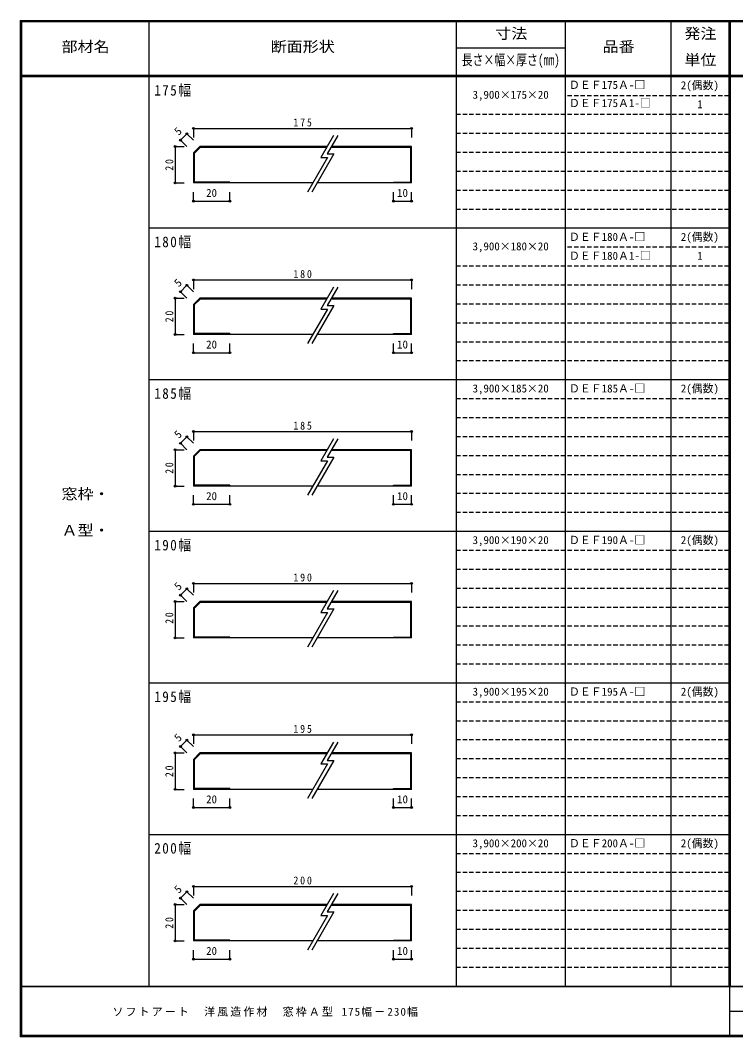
# Model space of a CAD drawing. Units: millimetres, scale not verified. Extents: x -400 to 380, y -287 to 278.
# Drawn here: x -400 to -7, y -280 to 278 of the extents above; entities that cross this region are included whole.
import ezdxf
from ezdxf.enums import TextEntityAlignment as Align

# ---------------------------------------------------------------- set-up
doc = ezdxf.new("R2010")
doc.units = ezdxf.units.MM
doc.header["$LTSCALE"] = 2
doc.header["$PDMODE"] = 32
doc.header["$PDSIZE"] = 1
doc.linetypes.add('DASHED1', pattern=[1.8, 1.2, -0.6])
for name, color, linetype in [('0-4', 3, 'Continuous'), ('0-A', 7, 'Continuous'), ('0-B', 7, 'Continuous'), ('F-1', 7, 'DASHED1'), ('F-A', 7, 'Continuous')]:
    doc.layers.add(name, color=color, linetype=linetype)
doc.styles.add('ＭＳ ゴシック', font='')
doc.styles.get('ＭＳ ゴシック').set_extended_font_data('MS Gothic')

msp = doc.modelspace()

# ---------------------------------------------------------------- linework, layer by layer
at = {"layer": '0-4'}
for p, q in [((-301.298, 208.958), (-304.833, 205.422)), ((-301.091, 208.458), (-304.333, 205.215)), ((-231.219, 208.958), (-301.298, 208.958)), ((-231.507, 208.458), (-301.091, 208.458)), ((-185.333, 208.458), (-229.198, 208.458)), ((-184.833, 208.958), (-228.909, 208.958)), ((-185.333, 189.458), (-185.333, 208.458)), ((-184.833, 188.958), (-184.833, 208.958)), ((-304.833, 205.422), (-304.833, 188.958)), ((-304.333, 205.215), (-304.333, 189.458)), ((-239.207, 188.958), (-304.833, 188.958)), ((-284.833, 189.458), (-304.333, 189.458)), ((-284.833, 189.458), (-284.833, 188.958)), ((-184.833, 188.958), (-236.897, 188.958)), ((-301.298, 125.624), (-304.833, 122.089)), ((-301.091, 125.124), (-304.333, 121.882)), ((-231.219, 125.624), (-301.298, 125.624)), ((-231.507, 125.124), (-301.091, 125.124)), ((-185.333, 125.124), (-229.198, 125.124)), ((-184.833, 125.624), (-228.909, 125.624)), ((-185.333, 106.124), (-185.333, 125.124)), ((-184.833, 105.624), (-184.833, 125.624)), ((-304.833, 122.089), (-304.833, 105.624)), ((-304.333, 121.882), (-304.333, 106.124)), ((-239.207, 105.624), (-304.833, 105.624)), ((-284.833, 106.124), (-304.333, 106.124)), ((-284.833, 106.124), (-284.833, 105.624)), ((-184.833, 105.624), (-236.897, 105.624)), ((-194.833, 106.124), (-185.333, 106.124)), ((-194.833, 105.624), (-194.833, 106.124)), ((-301.298, 42.291), (-304.833, 38.755)), ((-301.091, 41.791), (-304.333, 38.548)), ((-231.219, 42.291), (-301.298, 42.291)), ((-231.507, 41.791), (-301.091, 41.791)), ((-185.333, 41.791), (-229.198, 41.791)), ((-184.833, 42.291), (-228.909, 42.291)), ((-185.333, 22.791), (-185.333, 41.791)), ((-184.833, 22.291), (-184.833, 42.291)), ((-304.833, 38.755), (-304.833, 22.291)), ((-304.333, 38.548), (-304.333, 22.791)), ((-284.833, 22.791), (-304.333, 22.791)), ((-284.833, 22.791), (-284.833, 22.291)), ((-239.207, 22.291), (-304.833, 22.291)), ((-184.833, 22.291), (-236.897, 22.291)), ((-301.298, -41.157), (-304.833, -44.693)), ((-304.833, -44.693), (-304.833, -61.157)), ((-301.091, -41.657), (-304.333, -44.9)), ((-231.219, -41.157), (-301.298, -41.157)), ((-231.507, -41.657), (-301.091, -41.657)), ((-185.333, -41.657), (-229.198, -41.657)), ((-184.833, -41.157), (-228.909, -41.157)), ((-185.333, -60.657), (-185.333, -41.657)), ((-184.833, -61.157), (-184.833, -41.157)), ((-304.333, -44.9), (-304.333, -60.657)), ((-239.207, -61.157), (-304.833, -61.157)), ((-284.833, -60.657), (-304.333, -60.657)), ((-284.833, -60.657), (-284.833, -61.157)), ((-184.833, -61.157), (-236.897, -61.157)), ((-301.298, -124.376), (-304.833, -127.911)), ((-304.833, -127.911), (-304.833, -144.376)), ((-301.091, -124.876), (-304.333, -128.118)), ((-304.333, -128.118), (-304.333, -143.876)), ((-231.219, -124.376), (-301.298, -124.376)), ((-231.507, -124.876), (-301.091, -124.876)), ((-185.333, -124.876), (-229.198, -124.876)), ((-184.833, -124.376), (-228.909, -124.376)), ((-185.333, -143.876), (-185.333, -124.876)), ((-184.833, -144.376), (-184.833, -124.376)), ((-239.207, -144.376), (-304.833, -144.376)), ((-284.833, -143.876), (-304.333, -143.876)), ((-284.833, -143.876), (-284.833, -144.376)), ((-184.833, -144.376), (-236.897, -144.376)), ((-301.298, -207.709), (-304.833, -211.245)), ((-304.833, -211.245), (-304.833, -227.709)), ((-301.091, -208.209), (-304.333, -211.452)), ((-304.333, -211.452), (-304.333, -227.209)), ((-231.219, -207.709), (-301.298, -207.709)), ((-231.507, -208.209), (-301.091, -208.209)), ((-185.333, -208.209), (-229.198, -208.209)), ((-184.833, -207.709), (-228.909, -207.709)), ((-185.333, -227.209), (-185.333, -208.209)), ((-184.833, -227.709), (-184.833, -207.709)), ((-239.207, -227.709), (-304.833, -227.709)), ((-284.833, -227.209), (-304.333, -227.209)), ((-284.833, -227.209), (-284.833, -227.709)), ((-184.833, -227.709), (-236.897, -227.709)), ((-194.833, -227.209), (-185.333, -227.209)), ((-194.833, -227.709), (-194.833, -227.209))]:
    msp.add_line(p, q, dxfattribs=at)
for points in [[(-194.833, 188.958), (-194.833, 189.458), (-185.333, 189.458)], [(-194.833, 22.291), (-194.833, 22.791), (-185.333, 22.791)], [(-194.833, -61.157), (-194.833, -60.657), (-185.333, -60.657)], [(-194.833, -144.376), (-194.833, -143.876), (-185.333, -143.876)]]:
    msp.add_lwpolyline(points, dxfattribs=at)
at = {"layer": '0-A'}
for p, q in [((-227.755, 214.958), (-234.717, 202.899)), ((-225.445, 214.958), (-231.253, 204.899)), ((-231.158, 202.899), (-242.093, 183.958)), ((-227.694, 204.899), (-239.784, 183.958)), ((-234.717, 202.899), (-231.158, 202.899)), ((-231.253, 204.899), (-227.694, 204.899)), ((-227.755, 131.624), (-234.717, 119.565)), ((-225.445, 131.624), (-231.253, 121.565)), ((-231.158, 119.565), (-242.093, 100.624)), ((-227.694, 121.565), (-239.784, 100.624)), ((-234.717, 119.565), (-231.158, 119.565)), ((-231.253, 121.565), (-227.694, 121.565)), ((-227.755, 48.291), (-234.717, 36.232)), ((-225.445, 48.291), (-231.253, 38.232)), ((-231.158, 36.232), (-242.093, 17.291)), ((-227.694, 38.232), (-239.784, 17.291)), ((-234.717, 36.232), (-231.158, 36.232)), ((-231.253, 38.232), (-227.694, 38.232)), ((-227.755, -35.157), (-234.717, -47.216)), ((-225.445, -35.157), (-231.253, -45.216)), ((-231.158, -47.216), (-242.093, -66.157)), ((-227.694, -45.216), (-239.784, -66.157)), ((-234.717, -47.216), (-231.158, -47.216)), ((-231.253, -45.216), (-227.694, -45.216)), ((-227.755, -118.376), (-234.717, -130.435)), ((-225.445, -118.376), (-231.253, -128.435)), ((-227.694, -128.435), (-239.784, -149.376)), ((-231.253, -128.435), (-227.694, -128.435)), ((-231.158, -130.435), (-242.093, -149.376)), ((-234.717, -130.435), (-231.158, -130.435)), ((-227.755, -201.709), (-234.717, -213.768)), ((-225.445, -201.709), (-231.253, -211.768)), ((-227.694, -211.768), (-239.784, -232.709)), ((-231.253, -211.768), (-227.694, -211.768)), ((-231.158, -213.768), (-242.093, -232.709)), ((-234.717, -213.768), (-231.158, -213.768))]:
    msp.add_line(p, q, dxfattribs=at)
at = {"layer": '0-B', "color": 4}
for p, q in [((-304.833, 218.958), (-304.833, 213.958)), ((-304.833, 218.958), (-184.833, 218.958)), ((-184.833, 218.958), (-184.833, 213.958)), ((-308.369, 216.029), (-311.904, 212.493)), ((-311.904, 212.493), (-308.369, 208.958)), ((-308.369, 216.029), (-304.833, 212.493)), ((-314.833, 208.958), (-314.833, 188.958)), ((-314.833, 208.958), (-309.833, 208.958)), ((-314.833, 188.958), (-309.833, 188.958)), ((-304.833, 178.958), (-304.833, 183.958)), ((-304.833, 178.958), (-284.833, 178.958)), ((-284.833, 178.958), (-284.833, 183.958)), ((-194.833, 178.958), (-194.833, 183.958)), ((-194.833, 178.958), (-184.833, 178.958)), ((-184.833, 178.958), (-184.833, 183.958)), ((-304.833, 135.624), (-304.833, 130.624)), ((-304.833, 135.624), (-184.833, 135.624)), ((-184.833, 135.624), (-184.833, 130.624)), ((-308.369, 132.695), (-311.904, 129.16)), ((-311.904, 129.16), (-308.369, 125.624)), ((-308.369, 132.695), (-304.833, 129.16)), ((-314.833, 125.624), (-314.833, 105.624)), ((-314.833, 125.624), (-309.833, 125.624)), ((-314.833, 105.624), (-309.833, 105.624)), ((-304.833, 95.624), (-304.833, 100.624)), ((-284.833, 95.624), (-284.833, 100.624)), ((-194.833, 95.624), (-194.833, 100.624)), ((-184.833, 95.624), (-184.833, 100.624)), ((-304.833, 95.624), (-284.833, 95.624)), ((-194.833, 95.624), (-184.833, 95.624)), ((-304.833, 52.291), (-304.833, 47.291)), ((-304.833, 52.291), (-184.833, 52.291)), ((-184.833, 52.291), (-184.833, 47.291)), ((-308.369, 49.362), (-311.904, 45.826)), ((-311.904, 45.826), (-308.369, 42.291)), ((-308.369, 49.362), (-304.833, 45.826)), ((-314.833, 42.291), (-314.833, 22.291)), ((-314.833, 42.291), (-309.833, 42.291)), ((-314.833, 22.291), (-309.833, 22.291)), ((-304.833, 12.291), (-304.833, 17.291)), ((-284.833, 12.291), (-284.833, 17.291)), ((-194.833, 12.291), (-194.833, 17.291)), ((-184.833, 12.291), (-184.833, 17.291)), ((-304.833, 12.291), (-284.833, 12.291)), ((-194.833, 12.291), (-184.833, 12.291)), ((-304.833, -31.157), (-304.833, -36.157)), ((-304.833, -31.157), (-184.833, -31.157)), ((-184.833, -31.157), (-184.833, -36.157)), ((-308.369, -34.086), (-311.904, -37.622)), ((-311.904, -37.622), (-308.369, -41.157)), ((-308.369, -34.086), (-304.833, -37.622)), ((-314.833, -41.157), (-314.833, -61.157)), ((-314.833, -41.157), (-309.833, -41.157)), ((-314.833, -61.157), (-309.833, -61.157)), ((-308.369, -117.305), (-311.904, -120.84)), ((-308.369, -117.305), (-304.833, -120.84)), ((-304.833, -114.376), (-304.833, -119.376)), ((-304.833, -114.376), (-184.833, -114.376)), ((-184.833, -114.376), (-184.833, -119.376)), ((-311.904, -120.84), (-308.369, -124.376)), ((-314.833, -124.376), (-314.833, -144.376)), ((-314.833, -124.376), (-309.833, -124.376)), ((-314.833, -144.376), (-309.833, -144.376)), ((-304.833, -154.376), (-304.833, -149.376)), ((-284.833, -154.376), (-284.833, -149.376)), ((-194.833, -154.376), (-194.833, -149.376)), ((-184.833, -154.376), (-184.833, -149.376)), ((-304.833, -154.376), (-284.833, -154.376)), ((-194.833, -154.376), (-184.833, -154.376)), ((-308.369, -200.638), (-311.904, -204.174)), ((-308.369, -200.638), (-304.833, -204.174)), ((-304.833, -197.709), (-304.833, -202.709)), ((-304.833, -197.709), (-184.833, -197.709)), ((-184.833, -197.709), (-184.833, -202.709)), ((-311.904, -204.174), (-308.369, -207.709)), ((-314.833, -207.709), (-314.833, -227.709)), ((-314.833, -207.709), (-309.833, -207.709)), ((-314.833, -227.709), (-309.833, -227.709)), ((-304.833, -237.709), (-304.833, -232.709)), ((-284.833, -237.709), (-284.833, -232.709)), ((-194.833, -237.709), (-194.833, -232.709)), ((-184.833, -237.709), (-184.833, -232.709)), ((-304.833, -237.709), (-284.833, -237.709)), ((-194.833, -237.709), (-184.833, -237.709))]:
    msp.add_line(p, q, dxfattribs=at)
at = {"layer": '0-B'}
for p in [(-304.833, 218.958), (-184.833, 218.958), (-311.904, 212.493), (-308.369, 216.029), (-314.833, 208.958), (-314.833, 188.958), (-304.833, 178.958), (-284.833, 178.958), (-194.833, 178.958), (-184.833, 178.958), (-304.833, 135.624), (-184.833, 135.624), (-311.904, 129.16), (-308.369, 132.695), (-314.833, 125.624), (-314.833, 105.624), (-304.833, 95.624), (-284.833, 95.624), (-194.833, 95.624), (-184.833, 95.624), (-304.833, 52.291), (-184.833, 52.291), (-311.904, 45.826), (-308.369, 49.362), (-314.833, 42.291), (-314.833, 22.291), (-304.833, 12.291), (-284.833, 12.291), (-194.833, 12.291), (-184.833, 12.291), (-304.833, -31.157), (-184.833, -31.157), (-311.904, -37.622), (-308.369, -34.086), (-314.833, -41.157), (-314.833, -61.157), (-308.369, -117.305), (-304.833, -114.376), (-184.833, -114.376), (-311.904, -120.84), (-314.833, -124.376), (-314.833, -144.376), (-304.833, -154.376), (-284.833, -154.376), (-194.833, -154.376), (-184.833, -154.376), (-308.369, -200.638), (-304.833, -197.709), (-184.833, -197.709), (-311.904, -204.174), (-314.833, -207.709), (-314.833, -227.709), (-304.833, -237.709), (-284.833, -237.709), (-194.833, -237.709), (-184.833, -237.709)]:
    msp.add_point(p, dxfattribs=at)
at = {"layer": 'F-1', "color": 6, "linetype": 'Continuous'}
for p, q in [((-400, 278.333), (-400, -280.333)), ((-400, 278), (380, 278)), ((-400, 277.667), (380, 277.667)), ((-399.667, 278.333), (-399.667, -280.333)), ((-399.333, 278.333), (-399.333, -280.333)), ((-10.333, 278.337), (-10.333, -253)), ((-10, 278.333), (-10, -253)), ((-9.667, 278.337), (-9.667, -253)), ((380, 248), (-400, 248)), ((380, 247.333), (-400, 247.333)), ((380, -252.667), (-400, -252.667)), ((380, -253), (-400, -253)), ((-10, -253), (-10, -279.667)), ((-10, -266.333), (379.333, -266.334)), ((380, -279.667), (-400, -279.667)), ((380, -280), (-400, -280)), ((380, -280.333), (-400, -280.333))]:
    msp.add_line(p, q, dxfattribs=at)
at = {"layer": 'F-1', "linetype": 'Continuous'}
for p, q in [((-329.333, 278.333), (-329.333, -252.667)), ((-160.333, 278.337), (-160.333, -253)), ((-100.333, 278.337), (-100.333, -253)), ((-42.333, 278.337), (-42.333, -253)), ((-160.333, 263.167), (-100.333, 263.167)), ((-9.667, 164), (-329.333, 164)), ((-9.667, 80.667), (-329.333, 80.667)), ((-9.667, -2.667), (-329.333, -2.667)), ((-9.667, -86), (-329.333, -86)), ((-9.667, -169.333), (-329.333, -169.333))]:
    msp.add_line(p, q, dxfattribs=at)
at = {"layer": 'F-1'}
for p, q in [((-10.333, 236.917), (-100.333, 236.917)), ((-10.333, 226.5), (-160.333, 226.5)), ((-10.333, 216.083), (-160.333, 216.083)), ((-10.333, 205.667), (-160.333, 205.667)), ((-10.333, 195.25), (-160.333, 195.25)), ((-10.333, 184.833), (-160.333, 184.833)), ((-10.333, 174.417), (-160.333, 174.417)), ((-10.333, 153.583), (-100.333, 153.583)), ((-10.333, 143.167), (-160.333, 143.167)), ((-10.333, 132.75), (-160.333, 132.75)), ((-10.333, 122.333), (-160.333, 122.333)), ((-10.333, 111.917), (-160.333, 111.917)), ((-10.333, 101.5), (-160.333, 101.5)), ((-10.333, 91.083), (-160.333, 91.083)), ((-10.333, 70.25), (-160.333, 70.25)), ((-10.333, 59.833), (-160.333, 59.833)), ((-10.333, 49.417), (-160.333, 49.417)), ((-10.333, 39), (-160.333, 39)), ((-10.333, 28.583), (-160.333, 28.583)), ((-10.333, 18.167), (-160.333, 18.167)), ((-10.333, 7.75), (-160.333, 7.75)), ((-10.333, -13.083), (-160.333, -13.083)), ((-10.333, -23.5), (-160.333, -23.5)), ((-10.333, -33.917), (-160.333, -33.917)), ((-10.333, -44.333), (-160.333, -44.333)), ((-10.333, -54.75), (-160.333, -54.75)), ((-10.333, -65.167), (-160.333, -65.167)), ((-10.333, -75.583), (-160.333, -75.583)), ((-10.333, -96.417), (-160.333, -96.417)), ((-10.333, -106.833), (-160.333, -106.833)), ((-10.333, -117.25), (-160.333, -117.25)), ((-10.333, -127.667), (-160.333, -127.667)), ((-10.333, -138.083), (-160.333, -138.083)), ((-10.333, -148.5), (-160.333, -148.5)), ((-10.333, -158.917), (-160.333, -158.917)), ((-10.333, -179.75), (-160.333, -179.75)), ((-10.333, -190.167), (-160.333, -190.167)), ((-10.333, -200.583), (-160.333, -200.583)), ((-10.333, -211), (-160.333, -211)), ((-10.333, -221.417), (-160.333, -221.417)), ((-10.333, -231.833), (-160.333, -231.833)), ((-10.333, -242.25), (-160.333, -242.25))]:
    msp.add_line(p, q, dxfattribs=at)
at = {"layer": 'F-1', "color": 6, "linetype": 'Continuous'}
msp.add_lwpolyline([(-400, 278.333), (380, 278.333), (380, -280.333)], dxfattribs=at)

# ---------------------------------------------------------------- texts
at = {"layer": '0-A', "style": 'ＭＳ ゴシック'}
for s, p in [('ＤＥＦ175Ａ-□', (-98.333, 239.333)), ('2(偶数)', (-36.833, 239.125)), ('3,900×175×20', (-151.333, 233.917)), ('ＤＥＦ175Ａ1-□', (-98.333, 229.333)), ('1', (-27.833, 228.708)), ('2(偶数)', (-36.833, 155.792)), ('ＤＥＦ180Ａ-□', (-98.333, 155.792)), ('3,900×180×20', (-151.333, 150.583)), ('ＤＥＦ180Ａ1-□', (-98.333, 145.375)), ('1', (-27.833, 145.375)), ('ＤＥＦ185Ａ-□', (-98.333, 72.458)), ('2(偶数)', (-36.833, 72.458)), ('3,900×185×20', (-151.333, 72.458)), ('3,900×190×20', (-151.333, -10.875)), ('ＤＥＦ190Ａ-□', (-98.333, -10.875)), ('2(偶数)', (-36.833, -10.875)), ('3,900×195×20', (-151.333, -94.208)), ('ＤＥＦ195Ａ-□', (-98.333, -94.208)), ('2(偶数)', (-36.833, -94.208)), ('3,900×200×20', (-151.333, -177.542)), ('ＤＥＦ200Ａ-□', (-98.333, -177.542)), ('2(偶数)', (-36.833, -177.542))]:
    msp.add_text(s, height=4.399, dxfattribs=at).set_placement(p, align=Align.BOTTOM_LEFT)
at = {"layer": '0-A', "style": 'ＭＳ ゴシック', "width": 1.1}
for s, p in [('窓枠・', (-377.333, 13.333)), ('Ａ型・', (-377.333, -6.667))]:
    msp.add_text(s, height=5.865, dxfattribs=at).set_placement(p, align=Align.BOTTOM_LEFT)
at = {"layer": '0-A', "char_height": 5.865, "attachment_point": 7, "style": 'ＭＳ ゴシック'}
for s, insert in [('\\T1.22;\\W0.9;175幅', (-326.333, 236.333)), ('\\T1.22;\\W0.9;180幅', (-326.333, 153)), ('\\T1.22;\\W0.9;185幅', (-326.333, 69.667)), ('\\T1.22;\\W0.9;190幅', (-326.333, -13.667)), ('\\T1.22;\\W0.9;195幅', (-326.333, -97)), ('\\T1.22;\\W0.9;200幅', (-326.333, -180.333))]:
    msp.add_mtext(s, dxfattribs=dict(at, insert=insert))
at = {"layer": '0-B', "style": 'ＭＳ ゴシック'}
for p in [(-311.904, 213.907), (-311.904, 130.574), (-311.904, 47.241), (-311.904, -36.208), (-311.904, -119.426), (-311.904, -202.759)]:
    msp.add_text('5', height=4.399, rotation=45, dxfattribs=at).set_placement(p, align=Align.BOTTOM_LEFT)
for s, p in [('20', (-297.833, 179.958)), ('10', (-192.833, 179.958)), ('20', (-297.833, 96.624)), ('10', (-192.833, 96.624)), ('20', (-297.833, 13.291)), ('10', (-192.833, 13.291)), ('20', (-297.833, -153.376)), ('10', (-192.833, -153.376)), ('20', (-297.833, -236.709)), ('10', (-192.833, -236.709))]:
    msp.add_text(s, height=4.399, dxfattribs=at).set_placement(p, align=Align.BOTTOM_LEFT)
at = {"layer": '0-B', "char_height": 4.399, "attachment_point": 7, "style": 'ＭＳ ゴシック'}
for s, insert in [('\\T1.38;\\W0.9;175', (-249.833, 219.958)), ('\\T1.38;\\W0.9;180', (-249.833, 136.624)), ('\\T1.38;\\W0.9;185', (-249.833, 53.291)), ('\\T1.38;\\W0.9;190', (-249.833, -30.157)), ('\\T1.38;\\W0.9;195', (-249.833, -113.376)), ('\\T1.38;\\W0.9;200', (-249.833, -196.709))]:
    msp.add_mtext(s, dxfattribs=dict(at, insert=insert))
at = {"layer": '0-B', "char_height": 4.399, "attachment_point": 7, "rotation": 90, "style": 'ＭＳ ゴシック'}
for insert in [(-315.833, 195.708), (-315.833, 112.374), (-315.833, 29.041), (-315.833, -53.407), (-315.833, -137.626), (-315.833, -220.959)]:
    msp.add_mtext('\\T1.36;\\W0.9;20', dxfattribs=dict(at, insert=insert))
at = {"layer": 'F-1', "style": 'ＭＳ ゴシック'}
for s, width, p in [('寸法', 1.1, (-138.833, 266.417)), ('発注', 1.1, (-34.833, 266.417)), ('品番', 1.1, (-79.833, 259.167)), ('長さ×幅×厚さ(㎜)', 0.75, (-157.333, 251.917)), ('単位', 1.1, (-34.833, 251.917))]:
    msp.add_text(s, height=5.865, dxfattribs=dict(at, width=width)).set_placement(p, align=Align.BOTTOM_LEFT)
at = {"layer": 'F-A', "style": 'ＭＳ ゴシック', "width": 1.1}
for s, p in [('部材名', (-377.333, 259.167)), ('断面形状', (-262.333, 259.167))]:
    msp.add_text(s, height=5.865, dxfattribs=at).set_placement(p, align=Align.BOTTOM_LEFT)
at = {"layer": 'F-A', "insert": (-349.333, -269.333), "char_height": 4.399, "attachment_point": 7, "style": 'ＭＳ ゴシック'}
msp.add_mtext('\\T1.2;ソフトアート\u3000洋風造作材\u3000窓枠Ａ型\\~175幅－230幅', dxfattribs=at)

doc.saveas('drawing.dxf')
